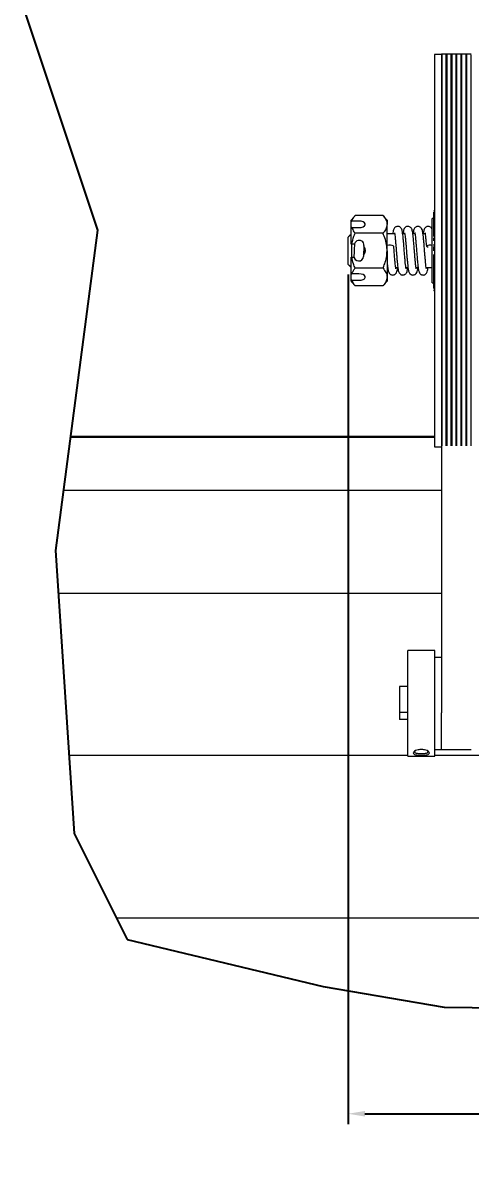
# Model space of a CAD drawing. Extents: x 4.1 to 26.9, y 8.2 to 41.8.
# Drawn here: x 4.11 to 12.39, y 8.21 to 29.55 of the extents above; entities that cross this region are included whole.
import ezdxf

# ---------------------------------------------------------------- set-up
doc = ezdxf.new("R2010")
doc.units = 0
doc.header["$LTSCALE"] = 0.5
doc.header["$MEASUREMENT"] = 0
doc.layers.get('Defpoints').update_dxf_attribs({"linetype": 'CONTINUOUS'})
doc.layers.add('DIM', color=1, linetype='CONTINUOUS')
doc.layers.add('OBJ', color=3, linetype='CONTINUOUS')
doc.styles.add('ROMANS', font='romans.shx', dxfattribs={"width": 0.9, "height": 0.375})
doc.dimstyles.new('GENIE', dxfattribs={"dimscale": 2, "dimtxt": 0.25, "dimasz": 0.156, "dimexe": 0.095, "dimexo": 0.0925, "dimgap": 0.095, "dimtad": 0, "dimtih": 1, "dimtoh": 1, "dimdec": 5, "dimzin": 4, "dimdsep": 46, "dimlunit": 5, "dimtxsty": 'ROMANS', "dimcen": 0.09, "dimadec": 0, "dimazin": 0, "dimtfac": 1, "dimtdec": 5, "dimtofl": 0, "dimtmove": 0, "dimatfit": 3, "dimfxl": 0, "dimfrac": 2, "dimtolj": 1, "dimtzin": 4, "dimarcsym": 0})

# ---------------------------------------------------------------- blocks, each defined once
blk = doc.blocks.new('*D31')
at = {"layer": 'Defpoints', "color": 0}
for p in [(10.117, 25.089), (26.913, 25.089), (26.913, 9.396)]:
    blk.add_point(p, dxfattribs=at)
at = {"layer": 'DIM', "color": 0, "lineweight": -2}
for p, q in [((10.117, 24.904), (10.117, 9.206)), ((26.913, 24.904), (26.913, 9.206)), ((10.429, 9.396), (16.22, 9.396)), ((26.601, 9.396), (20.827, 9.396))]:
    blk.add_line(p, q, dxfattribs=at)
at = {"layer": 'DIM', "color": 0}
for points in [[(10.429, 9.448), (10.429, 9.344), (10.117, 9.396)], [(26.601, 9.448), (26.601, 9.344), (26.913, 9.396)]]:
    blk.add_solid(points, dxfattribs=at)
at = {"layer": 'DIM', "color": 0, "insert": (18.524, 9.396), "char_height": 0.375, "attachment_point": 5, "style": 'ROMANS'}
blk.add_mtext('\\A1;16 13/16\\POVERALL LENGTH', dxfattribs=at)

msp = doc.modelspace()

# ---------------------------------------------------------------- linework, layer by layer
at = {"layer": 'OBJ', "linetype": 'Continuous', "lineweight": 15}
for p, q in [((11.711178, 28.963473), (11.711178, 25.695707)), ((11.711178, 28.95708), (11.711178, 28.957752)), ((11.840675, 28.963412), (11.839675, 28.963473)), ((11.840675, 28.972019), (11.840675, 24.606256)), ((11.84718, 28.958254), (11.84718, 21.734908)), ((11.923178, 28.958254), (11.923178, 21.734908)), ((11.939178, 28.958254), (11.939178, 21.734908)), ((12.015176, 28.958254), (12.015176, 21.734908)), ((12.03118, 28.958254), (12.03118, 21.734908)), ((12.107178, 28.958254), (12.107178, 21.734908)), ((12.123178, 28.958254), (12.123178, 21.734908)), ((12.199176, 28.958254), (12.199176, 21.734908)), ((12.21518, 28.958254), (12.21518, 21.734908)), ((12.291178, 28.958254), (12.291178, 21.734908)), ((12.307178, 28.958254), (12.307178, 21.734908)), ((12.383176, 28.958254), (12.383176, 21.734908)), ((11.703176, 25.603648), (11.703176, 26.058816)), ((10.17198, 25.8769), (10.17198, 25.903473)), ((10.17198, 25.756898), (10.17198, 25.8769)), ((10.316978, 25.888112), (10.182887, 25.888112)), ((10.761976, 25.990492), (10.246978, 25.990492)), ((10.836975, 25.903473), (10.836975, 25.828113)), ((10.836975, 25.340975), (10.836975, 25.828113)), ((11.671177, 25.277169), (11.671177, 25.934726)), ((10.17198, 25.460972), (10.17198, 25.756898)), ((10.182887, 25.768115), (10.316978, 25.768115)), ((10.761976, 25.665735), (10.246978, 25.665735)), ((11.711178, 25.695763), (11.711849, 25.695707)), ((11.711178, 25.695763), (11.711178, 25.625979)), ((11.711178, 25.625979), (11.711178, 25.556194)), ((10.116979, 25.340975), (10.116979, 25.592976)), ((10.176978, 25.463352), (10.176978, 25.340975)), ((10.235062, 25.460972), (10.182887, 25.460972)), ((11.703176, 25.520441), (11.703176, 25.579656)), ((11.703176, 25.43967), (11.703176, 25.457659)), ((11.703176, 25.338755), (11.703176, 25.416292)), ((11.711178, 25.556194), (11.711849, 25.556143)), ((11.711178, 25.556143), (11.711178, 25.556194)), ((11.711178, 25.556143), (11.711849, 25.556143)), ((11.711178, 25.556143), (11.711178, 21.735884)), ((10.116979, 25.088974), (10.116979, 25.340975)), ((10.17198, 24.925051), (10.17198, 25.220972)), ((10.176978, 25.340975), (10.176978, 25.220883)), ((10.182887, 25.220972), (10.226652, 25.220972)), ((10.836975, 25.340975), (10.836975, 24.853836)), ((11.671177, 24.747223), (11.671177, 25.277169)), ((11.703176, 24.642638), (11.703176, 25.273274)), ((10.761976, 25.016214), (10.246978, 25.016214)), ((10.17198, 24.805049), (10.17198, 24.925051)), ((10.17198, 24.778476), (10.17198, 24.805049)), ((10.316978, 24.913835), (10.182887, 24.913835)), ((10.182887, 24.793837), (10.316978, 24.793837)), ((10.836975, 24.853836), (10.836975, 24.778476)), ((10.761976, 24.691458), (10.246978, 24.691458)), ((11.703176, 24.611095), (11.703176, 24.620476)), ((11.840675, 24.606256), (11.840675, 16.803693)), ((4.983404, 21.896835), (11.711178, 21.896835)), ((4.98591, 21.916031), (11.711178, 21.916031)), ((11.711848, 21.735885), (11.711177, 21.729703)), ((11.711177, 21.729703), (11.711848, 21.72487)), ((11.711178, 21.735884), (11.711849, 21.735884)), ((11.711178, 21.735213), (11.711849, 21.735884)), ((11.711178, 21.735884), (11.711178, 21.735213)), ((11.711178, 21.735213), (11.711178, 21.729703)), ((11.711178, 21.729703), (11.711178, 21.724198)), ((11.711178, 21.724869), (11.711178, 21.718476)), ((11.711178, 21.724198), (11.711849, 21.724869)), ((11.839675, 21.718476), (11.840675, 21.718537)), ((4.761713, 19.01603), (11.840675, 19.01603)), ((11.220177, 16.002391), (11.220177, 17.952392)), ((11.720175, 16.002391), (11.720175, 17.952392)), ((11.840675, 17.82733), (11.839675, 17.827391)), ((11.064979, 17.289894), (11.064979, 16.811451)), ((11.220177, 16.811451), (11.064979, 16.811451)), ((11.064979, 16.811451), (11.064979, 16.680063)), ((11.220177, 16.680063), (11.064979, 16.680063)), ((11.840675, 16.127392), (11.840675, 16.803693)), ((11.220177, 16.01603), (4.958611, 16.01603)), ((12.620778, 16.01603), (11.720175, 16.01603)), ((11.839675, 16.127392), (11.840675, 16.127453)), ((5.831804, 13.016029), (17.905476, 13.016029))]:
    msp.add_line(p, q, dxfattribs=at)
at = {"layer": 'OBJ'}
for points in [[(5.139267, 37.016032), (4.280848, 34.125838), (4.109164, 29.837582), (5.482636, 25.720856), (4.710058, 19.803063), (5.053427, 14.571391), (6.033586, 12.612827)], [(6.033586, 12.612827), (9.653078, 11.745363), (11.892328, 11.365454), (15.504702, 11.323242), (21.155478, 11.652498)]]:
    msp.add_lwpolyline(points, dxfattribs=at)
at = {"layer": 'OBJ', "linetype": 'Continuous', "lineweight": 15, "flags": 128}
for points in [[(10.316978, 25.768115), (10.358021, 25.771733), (10.394113, 25.782152), (10.420902, 25.798114), (10.435155, 25.817694), (10.435155, 25.838533), (10.420902, 25.858113), (10.394113, 25.874075), (10.358021, 25.884494), (10.316978, 25.888112)], [(10.23326, 25.446517), (10.233147, 25.443814), (10.23249, 25.427918), (10.231336, 25.399964), (10.229852, 25.36399), (10.228252, 25.325215), (10.226769, 25.289241), (10.225614, 25.261287), (10.224957, 25.245391), (10.224845, 25.242688)], [(10.409108, 25.439261), (10.408995, 25.436553), (10.408343, 25.420662), (10.407188, 25.392709), (10.405705, 25.356735), (10.404105, 25.317959), (10.402617, 25.281985), (10.401462, 25.254032), (10.40081, 25.238135), (10.400697, 25.235432)], [(10.316978, 24.793837), (10.358021, 24.797455), (10.394113, 24.807874), (10.420902, 24.823836), (10.435155, 24.843417), (10.435155, 24.864255), (10.420902, 24.883835), (10.394113, 24.899797), (10.358021, 24.910216), (10.316978, 24.913835)]]:
    msp.add_lwpolyline(points, dxfattribs=at)
at = {"layer": 'OBJ', "linetype": 'Continuous', "lineweight": 15}
for centre, radius, start, end in [((11.733208, 26.070841), 0.030032, 137.184584, 179.9737946), ((10.321183, 25.442888), 0.088, 357.6368788, 177.6368788), ((10.316977, 25.340974), 0.12, 314.8034507, 40.4703069), ((10.884669, 25.286369), 0.158149, 61.1509103, 107.9324892), ((11.636193, 25.291255), 0.152336, 76.7233911, 118.7253068), ((11.59647, 25.457503), 0.04678, 224.2799879, 272.0697585), ((10.312772, 25.239061), 0.088, 177.6368788, 357.6368788), ((11.733208, 24.611108), 0.030032, 180.0262054, 222.815416)]:
    msp.add_arc(centre, radius, start, end, dxfattribs=at)
for start_param, end_param in [(0.782163929, 0.801488803), (0.801488803, 0.820813677)]:
    msp.add_ellipse((15.301969, 25.340974), major_axis=(-2.497891, 2.79257), ratio=0.923736131, start_param=start_param, end_param=end_param, dxfattribs=at)
for points in [[(11.839675, 28.963473), (11.711178, 28.963473)], [(12.392675, 28.972019), (11.840675, 28.972019)], [(10.246978, 25.990492), (10.17198, 25.903473)], [(10.17198, 25.8769), (10.182887, 25.888112)], [(10.836975, 25.903473), (10.761976, 25.990492)], [(11.703176, 25.934726), (11.671177, 25.934726)], [(10.17198, 25.647976), (10.116979, 25.592976)], [(10.182887, 25.768115), (10.17198, 25.756898)], [(10.976882, 25.652974), (10.836975, 25.652974)], [(11.164364, 25.652974), (11.125978, 25.652974)], [(11.351912, 25.652974), (11.313395, 25.652974)], [(11.540324, 25.652974), (11.500882, 25.652974)], [(10.116979, 25.088974), (10.17198, 25.033973)], [(10.836975, 25.028975), (10.848436, 25.028975)], [(10.997147, 25.028975), (11.035998, 25.028975)], [(11.185, 25.028975), (11.223537, 25.028975)], [(11.37238, 25.028975), (11.41109, 25.028975)], [(11.5599, 25.028975), (11.671177, 25.028975)], [(10.17198, 24.925051), (10.182887, 24.913835)], [(10.182887, 24.793837), (10.17198, 24.805049)], [(10.17198, 24.778476), (10.246978, 24.691458)], [(10.761976, 24.691458), (10.836975, 24.778476)], [(11.671177, 24.747223), (11.703176, 24.747223)], [(11.711178, 21.718476), (11.839675, 21.718476)], [(4.855363, 20.916067), (11.840675, 20.916067)], [(11.720175, 17.952392), (11.220177, 17.952392)], [(11.839675, 17.827391), (11.720175, 17.827391)], [(11.220177, 17.289894), (11.064979, 17.289894)], [(11.220177, 16.002391), (11.720175, 16.002391)], [(11.720175, 16.127392), (11.839675, 16.127392)], [(11.840675, 16.127392), (12.392675, 16.127392)], [(11.930678, 16.127392), (11.931678, 16.127392)], [(12.022676, 16.127392), (12.023675, 16.127392)], [(12.114678, 16.127392), (12.115678, 16.127392)], [(12.206676, 16.127392), (12.207675, 16.127392)], [(12.298678, 16.127392), (12.299678, 16.127392)]]:
    msp.add_open_spline(points, degree=1, dxfattribs=at)
for points, knots in [([(10.246978, 25.990492), (10.233444, 25.973986), (10.206214, 25.940779), (10.190693, 25.905737), (10.182887, 25.888112)], [0, 0, 0, 0, 0.4970382, 1, 1, 1, 1]), ([(10.761976, 25.990492), (10.781674, 25.965244), (10.821787, 25.913829), (10.836863, 25.857668), (10.836972, 25.828877), (10.836975, 25.828113)], [0, 0, 0, 0, 0.484343449, 0.986327306, 1, 1, 1, 1]), ([(10.836975, 25.828113), (10.834123, 25.805384), (10.828315, 25.759104), (10.794675, 25.705299), (10.769346, 25.674652), (10.761976, 25.665735)], [0, 0, 0, 0, 0.406291611, 0.827263096, 1, 1, 1, 1]), ([(10.182887, 25.768115), (10.195058, 25.742605), (10.211722, 25.707678), (10.239491, 25.674643), (10.246978, 25.665735)], [0, 0, 0, 0, 0.730370613, 1, 1, 1, 1]), ([(10.182887, 25.460972), (10.194658, 25.510618), (10.211225, 25.580497), (10.238951, 25.646597), (10.246978, 25.665735)], [0, 0, 0, 0, 0.710464262, 1, 1, 1, 1]), ([(10.836975, 25.340975), (10.836896, 25.348413), (10.836375, 25.397077), (10.82406, 25.487896), (10.794062, 25.588232), (10.769908, 25.646576), (10.761976, 25.665735)], [0, 0, 0, 0, 0.066532049, 0.435272898, 0.814553156, 1, 1, 1, 1]), ([(11.188816, 25.005616), (11.188924, 25.005453), (11.190293, 25.003378), (11.185517, 25.020029), (11.180928, 25.05629), (11.174489, 25.118108), (11.167134, 25.195845), (11.159513, 25.283788), (11.152273, 25.373102), (11.146067, 25.458994), (11.139207, 25.538446), (11.13197, 25.608014), (11.125041, 25.663341), (11.117574, 25.706306), (11.111897, 25.73065), (11.100852, 25.753852), (11.084965, 25.772955), (11.062238, 25.786294), (11.038653, 25.79099), (11.015858, 25.788621), (10.996809, 25.780997), (10.980266, 25.768526), (10.964205, 25.748162), (10.955291, 25.724557), (10.948171, 25.695564), (10.944205, 25.667104), (10.942236, 25.652974)], [0, 0, 0, 0, 0.00404411, 0.05140688, 0.106428658, 0.167793642, 0.232066911, 0.296528732, 0.359157742, 0.418704802, 0.479009713, 0.539863228, 0.598833572, 0.653668832, 0.704271758, 0.727363037, 0.750464272, 0.773155552, 0.791787821, 0.807366703, 0.824168703, 0.842171294, 0.86070063, 0.901784812, 0.951236406, 1, 1, 1, 1]), ([(10.974103, 25.673798), (10.973864, 25.673687), (10.973313, 25.673431), (10.976227, 25.659214), (10.980971, 25.627203), (10.987445, 25.573293), (10.994422, 25.502376), (11.000836, 25.420336), (11.007494, 25.332415), (11.014928, 25.243296), (11.022234, 25.160865), (11.028796, 25.092523), (11.034286, 25.038995), (11.040146, 24.996754), (11.047683, 24.960745), (11.05916, 24.933956), (11.069743, 24.918561), (11.079542, 24.909218), (11.087333, 24.903827), (11.094592, 24.899638), (11.106623, 24.894527), (11.124804, 24.891093), (11.143735, 24.892697), (11.160635, 24.898692), (11.177404, 24.908482), (11.195385, 24.927883), (11.206904, 24.955406), (11.214458, 24.992439), (11.217958, 25.01267), (11.219848, 25.028854), (11.219862, 25.028975)], [0, 0, 0, 0, 0.019231357, 0.044299852, 0.094632147, 0.15111633, 0.212402141, 0.273585639, 0.33522682, 0.399066091, 0.462989779, 0.521297457, 0.572528064, 0.621041628, 0.677439898, 0.708669811, 0.734171694, 0.752762728, 0.759430546, 0.764435904, 0.774677377, 0.789119114, 0.807585566, 0.818119249, 0.829843191, 0.858536376, 0.908584137, 0.950021438, 0.99962771, 1, 1, 1, 1]), ([(11.376252, 25.005926), (11.376328, 25.005987), (11.376692, 25.006275), (11.372358, 25.025273), (11.367114, 25.067522), (11.360546, 25.133034), (11.353037, 25.213656), (11.345444, 25.30253), (11.338406, 25.391425), (11.332216, 25.476196), (11.325202, 25.553986), (11.317996, 25.620685), (11.311074, 25.673328), (11.303557, 25.713252), (11.297488, 25.736878), (11.282985, 25.761843), (11.263196, 25.779739), (11.24005, 25.789143), (11.21624, 25.79079), (11.195109, 25.786025), (11.177059, 25.776381), (11.162189, 25.762371), (11.149005, 25.742209), (11.141275, 25.719076), (11.134738, 25.690427), (11.131324, 25.664041), (11.129892, 25.652974)], [0, 0, 0, 0, 0.0131585972, 0.0622816085, 0.1186998446, 0.1811521726, 0.2456895729, 0.3099819095, 0.3720379096, 0.4314365303, 0.4920341585, 0.552838023, 0.6110403601, 0.6650282923, 0.7145078905, 0.737354429, 0.7608418627, 0.7820115923, 0.7987662537, 0.814761586, 0.8321131301, 0.850420844, 0.8692779037, 0.9121320647, 0.9631453836, 1, 1, 1, 1]), ([(11.161694, 25.673766), (11.161437, 25.674015), (11.160397, 25.675027), (11.16274, 25.665372), (11.167237, 25.635995), (11.173581, 25.58573), (11.180506, 25.517764), (11.187134, 25.437538), (11.19355, 25.350362), (11.200921, 25.261068), (11.208294, 25.17652), (11.215065, 25.10512), (11.220685, 25.048696), (11.225629, 25.010587), (11.231413, 24.977748), (11.239557, 24.9486), (11.250983, 24.926145), (11.263848, 24.911877), (11.274074, 24.903923), (11.28803, 24.896716), (11.304206, 24.89209), (11.325893, 24.89124), (11.347481, 24.897881), (11.372194, 24.913637), (11.389378, 24.939124), (11.400031, 24.979966), (11.404467, 25.007107), (11.406864, 25.025875), (11.40726, 25.028975)], [0, 0, 0, 0, 0.008518551, 0.034564528, 0.084062177, 0.139443975, 0.200000332, 0.261776395, 0.322924477, 0.386523141, 0.450852004, 0.510698564, 0.563190286, 0.611603302, 0.646547497, 0.686560704, 0.725475787, 0.746921212, 0.761327799, 0.770840066, 0.78358885, 0.800515634, 0.821060705, 0.833098898, 0.879983671, 0.940305629, 0.990139716, 1, 1, 1, 1]), ([(11.564039, 25.005109), (11.56406, 25.005077), (11.564886, 25.003797), (11.562303, 25.011543), (11.559317, 25.030907), (11.553239, 25.079957), (11.546565, 25.148597), (11.538933, 25.231836), (11.531407, 25.321241), (11.524596, 25.409553), (11.518315, 25.493078), (11.511187, 25.569035), (11.504034, 25.63272), (11.497076, 25.682834), (11.489611, 25.719355), (11.482594, 25.743808), (11.463356, 25.769896), (11.441102, 25.784747), (11.417645, 25.790718), (11.394378, 25.789438), (11.374819, 25.782591), (11.35777, 25.770932), (11.335315, 25.744397), (11.328588, 25.717285), (11.321253, 25.684983), (11.318356, 25.660814), (11.317417, 25.652974)], [0, 0, 0, 0, 0.000574366, 0.022944681, 0.073742274, 0.131502139, 0.194773392, 0.259441879, 0.323435874, 0.384801089, 0.444262063, 0.505042246, 0.565605967, 0.622961688, 0.676073708, 0.72432541, 0.747285292, 0.770419934, 0.789824352, 0.805537827, 0.822130672, 0.839971893, 0.858450079, 0.922310032, 0.97479829, 1, 1, 1, 1]), ([(11.348876, 25.674324), (11.348789, 25.673686), (11.348523, 25.671745), (11.353851, 25.643697), (11.359648, 25.597579), (11.366614, 25.532616), (11.373376, 25.454488), (11.379647, 25.368263), (11.386906, 25.27906), (11.394333, 25.192797), (11.402226, 25.107972), (11.409808, 25.032912), (11.417829, 24.977097), (11.431575, 24.93656), (11.446844, 24.916234), (11.456579, 24.907604), (11.464293, 24.902635), (11.472157, 24.898395), (11.484582, 24.89367), (11.50401, 24.89088), (11.523824, 24.893879), (11.540446, 24.901141), (11.55611, 24.91182), (11.574835, 24.934381), (11.585735, 24.970724), (11.591122, 25.001784), (11.593926, 25.023066), (11.594705, 25.028975)], [0, 0, 0, 0, 0.024136357, 0.073395197, 0.127603296, 0.187290833, 0.249421134, 0.310282013, 0.373548385, 0.437971681, 0.499289257, 0.57788277, 0.654044428, 0.714935491, 0.739182243, 0.756446383, 0.762469389, 0.767022794, 0.77807641, 0.793355534, 0.812546219, 0.82346563, 0.835826821, 0.866085452, 0.929744711, 0.980494464, 1, 1, 1, 1]), ([(11.671177, 25.734145), (11.668452, 25.741974), (11.663936, 25.754947), (11.641756, 25.777408), (11.618936, 25.788146), (11.595155, 25.791021), (11.573316, 25.787146), (11.554892, 25.778347), (11.533567, 25.75975), (11.520672, 25.734216), (11.513258, 25.706528), (11.507826, 25.679162), (11.505329, 25.657411), (11.504819, 25.652974)], [0, 0, 0, 0, 0.116682335, 0.193346462, 0.265721621, 0.323684287, 0.375925077, 0.432796271, 0.493214695, 0.621237549, 0.775377822, 0.954182104, 1, 1, 1, 1]), ([(11.539686, 25.668749), (11.539287, 25.668742), (11.537746, 25.668716), (11.540799, 25.650945), (11.545962, 25.609099), (11.554336, 25.533093), (11.559965, 25.462462), (11.562983, 25.424599)], [0, 0, 0, 0, 0.055473183, 0.214461533, 0.427373161, 0.693035932, 1, 1, 1, 1]), ([(10.17198, 25.460972), (10.174005, 25.460972), (10.177639, 25.460972), (10.181277, 25.460972), (10.182887, 25.460972)], [0, 0, 0, 0, 0.557380739, 1, 1, 1, 1]), ([(11.001474, 25.00518), (11.001528, 25.005209), (11.001711, 25.00531), (10.999456, 25.014283), (10.996449, 25.032202), (10.992095, 25.065846), (10.986813, 25.119785), (10.97923, 25.199715), (10.970022, 25.306375), (10.964087, 25.384222), (10.960971, 25.425083)], [0, 0, 0, 0, 0.026095302, 0.088392677, 0.175516903, 0.285890139, 0.420413332, 0.587037318, 0.783242492, 1, 1, 1, 1]), ([(10.182887, 25.220972), (10.181277, 25.220972), (10.177639, 25.220972), (10.174005, 25.220972), (10.17198, 25.220972)], [0, 0, 0, 0, 0.442619261, 1, 1, 1, 1]), ([(10.246978, 25.016214), (10.235611, 25.043677), (10.208174, 25.109964), (10.192227, 25.17997), (10.182887, 25.220972)], [0, 0, 0, 0, 0.414310422, 1, 1, 1, 1]), ([(10.41298, 25.340975), (10.412495, 25.330212), (10.411865, 25.316214), (10.405016, 25.304475), (10.403433, 25.301762)], [0, 0, 0, 0, 0.768872116, 1, 1, 1, 1]), ([(10.406418, 25.374119), (10.407081, 25.372917), (10.412532, 25.363027), (10.41277, 25.351287), (10.41298, 25.340975)], [0, 0, 0, 0, 0.121510402, 1, 1, 1, 1]), ([(10.761976, 25.016214), (10.77312, 25.043709), (10.799485, 25.108764), (10.829879, 25.217172), (10.83459, 25.29936), (10.836975, 25.340975)], [0, 0, 0, 0, 0.265458534, 0.628072334, 1, 1, 1, 1]), ([(10.246978, 25.016214), (10.233444, 24.999708), (10.206214, 24.966501), (10.190693, 24.931459), (10.182887, 24.913835)], [0, 0, 0, 0, 0.497040425, 1, 1, 1, 1]), ([(10.761976, 25.016214), (10.781674, 24.990966), (10.821787, 24.939552), (10.836863, 24.88339), (10.836972, 24.854599), (10.836975, 24.853836)], [0, 0, 0, 0, 0.484344927, 0.986327346, 1, 1, 1, 1]), ([(10.836975, 25.138211), (10.838301, 25.124256), (10.841537, 25.090189), (10.845697, 25.049101), (10.849997, 25.015646), (10.855303, 24.982657), (10.864573, 24.945582), (10.880716, 24.918884), (10.896869, 24.905396), (10.910152, 24.897958), (10.925726, 24.892769), (10.946273, 24.890914), (10.967225, 24.89576), (10.982813, 24.904103), (10.997455, 24.915704), (11.009571, 24.932507), (11.02103, 24.961066), (11.027109, 24.992368), (11.030738, 25.018194), (11.032253, 25.028975)], [0, 0, 0, 0, 0.0671690637, 0.1639834358, 0.2336060854, 0.2933568661, 0.4043498291, 0.5048374292, 0.5352148654, 0.554015234, 0.5770241384, 0.6081487368, 0.6464994012, 0.6685733477, 0.6938089141, 0.7553559696, 0.8196650907, 0.9247221235, 1, 1, 1, 1]), ([(10.182887, 24.793837), (10.195057, 24.768324), (10.21172, 24.733394), (10.239491, 24.700363), (10.246978, 24.691458)], [0, 0, 0, 0, 0.730384053, 1, 1, 1, 1]), ([(10.836975, 24.853836), (10.834123, 24.831107), (10.828314, 24.784828), (10.794677, 24.731015), (10.769346, 24.700372), (10.761976, 24.691458)], [0, 0, 0, 0, 0.40629266, 0.827271952, 1, 1, 1, 1]), ([(11.319538, 16.061193), (11.321876, 16.068446), (11.326538, 16.082906), (11.360873, 16.105199), (11.402691, 16.118667), (11.44053, 16.124492), (11.470089, 16.125979), (11.499675, 16.124494), (11.537522, 16.118678), (11.579725, 16.105172), (11.612787, 16.083093), (11.624847, 16.060566), (11.612771, 16.041751), (11.57971, 16.028685), (11.537522, 16.022692), (11.499689, 16.020353), (11.470122, 16.019782), (11.440554, 16.020355), (11.402705, 16.02269), (11.36087, 16.028742), (11.326546, 16.041603), (11.321879, 16.05465), (11.319538, 16.061193)], [0, 0, 0, 0, 0.063106444, 0.125817514, 0.18790953, 0.219136067, 0.249911119, 0.28069016, 0.311971661, 0.374147598, 0.436828577, 0.500002977, 0.563192916, 0.625888344, 0.688043731, 0.719272645, 0.750072025, 0.780821728, 0.812083127, 0.874191882, 0.93689767, 1, 1, 1, 1]), ([(11.351518, 16.096332), (11.34856, 16.091622), (11.342176, 16.081455), (11.349359, 16.070774), (11.363447, 16.062869), (11.38103, 16.057756), (11.40323, 16.054242), (11.432785, 16.051594), (11.47013, 16.050913), (11.507486, 16.05159), (11.53707, 16.054231), (11.559293, 16.057747), (11.576899, 16.062868), (11.590992, 16.070774), (11.59818, 16.081459), (11.591797, 16.091628), (11.588838, 16.096341)], [0, 0, 0, 0, 0.0793784, 0.17134474, 0.227253245, 0.289690591, 0.352418516, 0.408404925, 0.499846831, 0.591378065, 0.647393388, 0.710138769, 0.772669511, 0.8286285, 0.9205682, 1, 1, 1, 1])]:
    msp.add_open_spline(points, degree=3, knots=knots, dxfattribs=at)

# ---------------------------------------------------------------- dimensions: what is measured, and where the dimension line sits
at = {"layer": 'DIM'}
dim = msp.add_linear_dim(base=(26.912676, 9.396163), p1=(10.116979, 25.088974), p2=(26.912676, 25.088974), text='<>\\POVERALL LENGTH', dimstyle='GENIE', override={"dimdec": 4}, dxfattribs=at)
dim.commit()
dim.dimension.update_dxf_attribs({"geometry": '*D31', "text_midpoint": (18.523694, 9.396163), "dimtype": 160})

doc.saveas('drawing.dxf')
